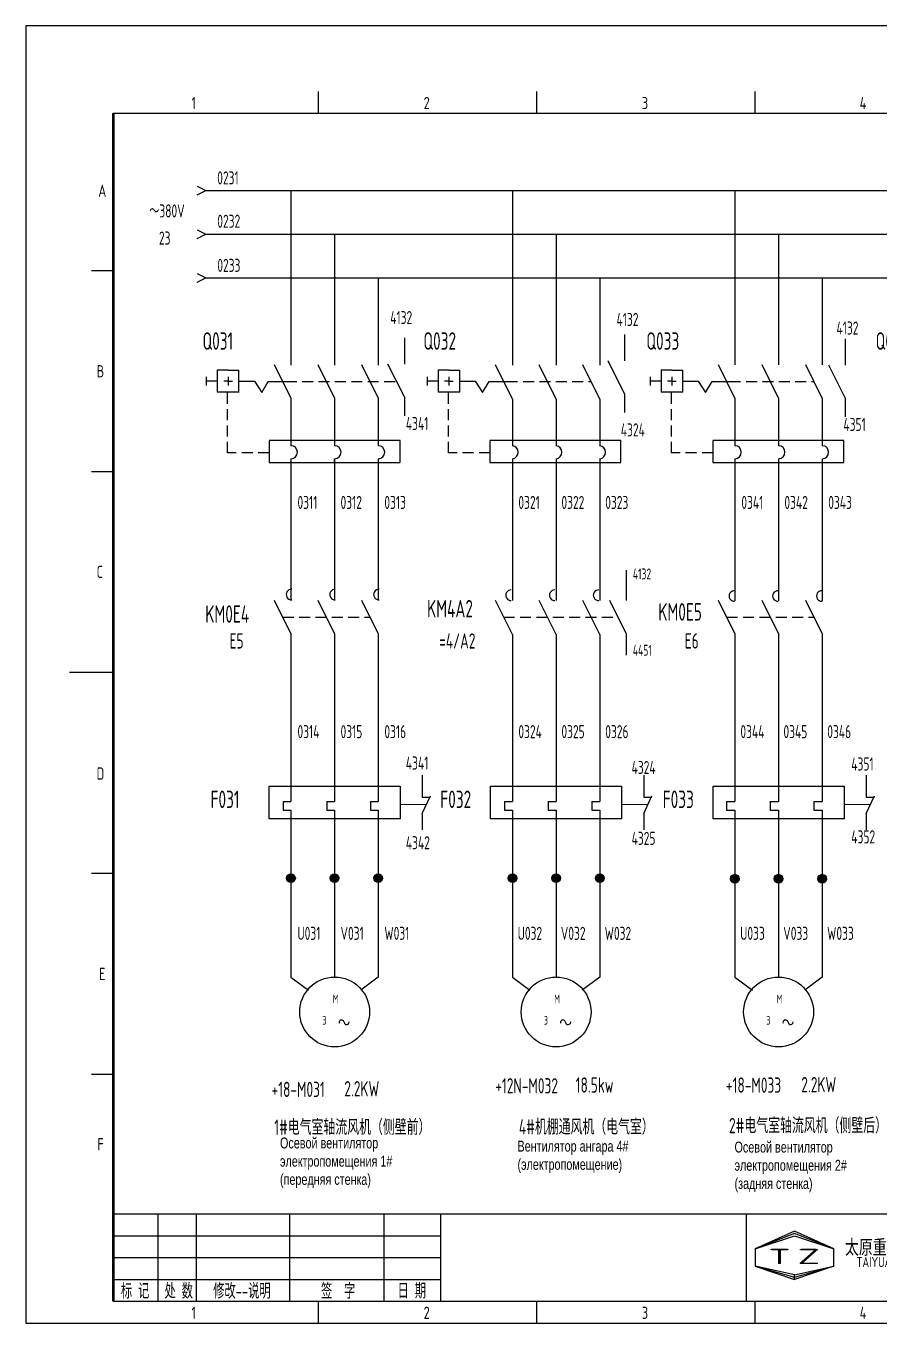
# Model space of a CAD drawing. Header units: millimetres. Extents: x 743 to 25007, y -5378 to 2245.
# Drawn here: x 5319 to 5514.4, y -239.3 to 57.7 of the extents above; entities that cross this region are included whole.
import ezdxf
from ezdxf.enums import TextEntityAlignment as Align

# ---------------------------------------------------------------- set-up
doc = ezdxf.new("R2010")
doc.units = ezdxf.units.MM
doc.header["$LTSCALE"] = 10
doc.header["$MEASUREMENT"] = 0
doc.linetypes.add('HIDDEN', pattern=[0.375, 0.25, -0.125])
doc.layers.add('CONTINUOUS', color=7, linetype='Continuous')
doc.layers.add('DASHED', color=7, linetype='HIDDEN')
doc.styles.add('ROMAN', font='ROMANC.shx', dxfattribs={"width": 0.7, "height": 0.7})
doc.styles.get("Standard").update_dxf_attribs({"font": 'isocp', "width": 0.707, "bigfont": 'intecad.shx'})

# ---------------------------------------------------------------- blocks, each defined once
blk = doc.blocks.new('1')
at = {"layer": 'CONTINUOUS'}
for p in [(1908.14, 1601.97), (1908.14, 1599.97)]:
    blk.add_line(p, (1906.14, 1600.97), dxfattribs=at)

msp = doc.modelspace()

# ---------------------------------------------------------------- hatches: boundary and pattern name
at = {"linetype": 'HIDDEN'}
h = msp.add_hatch(color=1, dxfattribs=at)
edge = h.paths.add_edge_path()
edge.add_arc((5379.66, -137.49), 1, 0, 360)
h = msp.add_hatch(color=1, dxfattribs=at)
edge = h.paths.add_edge_path()
edge.add_arc((5389.66, -137.49), 1, 0, 360)
h = msp.add_hatch(color=1, dxfattribs=at)
edge = h.paths.add_edge_path()
edge.add_arc((5399.66, -137.49), 1, 0, 360)
h = msp.add_hatch(color=1, dxfattribs=at)
edge = h.paths.add_edge_path()
edge.add_arc((5430.38, -137.49), 1, 0, 360)
h = msp.add_hatch(color=1, dxfattribs=at)
edge = h.paths.add_edge_path()
edge.add_arc((5440.38, -137.49), 1, 0, 360)
h = msp.add_hatch(color=1, dxfattribs=at)
edge = h.paths.add_edge_path()
edge.add_arc((5450.38, -137.49), 1, 0, 360)
h = msp.add_hatch(color=1, dxfattribs=at)
edge = h.paths.add_edge_path()
edge.add_arc((5481.34, -137.6), 1, 0, 360)
h = msp.add_hatch(color=1, dxfattribs=at)
edge = h.paths.add_edge_path()
edge.add_arc((5491.34, -137.6), 1, 0, 360)
h = msp.add_hatch(color=1, dxfattribs=at)
edge = h.paths.add_edge_path()
edge.add_arc((5501.34, -137.6), 1, 0, 360)

# ---------------------------------------------------------------- linework, layer by layer
at = {"color": 1}
for p, q in [((5377.84, -119.93), (5378.84, -119.93)), ((5377.84, -119.93), (5377.84, -121.93)), ((5378.84, -119.93), (5379.66, -119.93)), ((5387.84, -119.93), (5388.84, -119.93)), ((5387.84, -119.93), (5387.84, -121.93)), ((5388.84, -119.93), (5389.66, -119.93)), ((5397.84, -119.93), (5398.84, -119.93)), ((5397.84, -119.93), (5397.84, -121.93)), ((5398.84, -119.93), (5399.66, -119.93)), ((5428.53, -119.93), (5428.53, -121.93)), ((5428.53, -119.93), (5429.53, -119.93)), ((5429.53, -119.93), (5430.38, -119.93)), ((5438.53, -119.93), (5438.53, -121.93)), ((5438.53, -119.93), (5439.53, -119.93)), ((5439.53, -119.93), (5440.38, -119.93)), ((5448.53, -119.93), (5448.53, -121.93)), ((5448.53, -119.93), (5449.53, -119.93)), ((5449.53, -119.93), (5450.38, -119.93)), ((5479.43, -119.93), (5480.43, -119.93)), ((5479.43, -119.93), (5479.43, -121.93)), ((5480.43, -119.93), (5481.34, -119.93)), ((5489.43, -119.93), (5490.43, -119.93)), ((5489.43, -119.93), (5489.43, -121.93)), ((5490.43, -119.93), (5491.34, -119.93)), ((5499.43, -119.93), (5500.43, -119.93)), ((5499.43, -119.93), (5499.43, -121.93)), ((5500.43, -119.93), (5501.34, -119.93)), ((5377.84, -121.93), (5379.66, -121.93)), ((5379.66, -121.93), (5379.66, -156.61)), ((5387.84, -121.93), (5389.66, -121.93)), ((5397.84, -121.93), (5399.66, -121.93)), ((5428.53, -121.93), (5430.38, -121.93)), ((5438.53, -121.93), (5440.38, -121.93)), ((5448.53, -121.93), (5450.38, -121.93)), ((5479.43, -121.93), (5481.34, -121.93)), ((5489.43, -121.93), (5491.34, -121.93)), ((5499.43, -121.93), (5501.34, -121.93)), ((5379.66, -155.11), (5379.66, -160.11)), ((5389.66, -155.11), (5389.66, -160.11)), ((5399.66, -155.11), (5399.66, -160.11)), ((5430.38, -155.11), (5430.38, -160.11)), ((5440.38, -155.11), (5440.38, -160.11)), ((5450.38, -155.11), (5450.38, -160.11)), ((5481.34, -155.11), (5481.34, -160.11)), ((5491.34, -155.11), (5491.34, -160.11)), ((5501.34, -155.11), (5501.34, -160.11))]:
    msp.add_line(p, q, dxfattribs=at)
at = {"color": 1, "linetype": 'ByBlock'}
for p, q in [((5404.66, -120.58), (5410.71, -120.56)), ((5455.38, -120.58), (5461.43, -120.56)), ((5506.34, -120.58), (5512.39, -120.56))]:
    msp.add_line(p, q, dxfattribs=at)
at = {"color": 1, "linetype": 'Continuous'}
for p, q in [((5379.66, -160.11), (5383.66, -163.11)), ((5399.66, -160.11), (5395.66, -163.11)), ((5430.38, -160.11), (5434.38, -163.11)), ((5450.38, -160.11), (5446.38, -163.11)), ((5481.34, -160.11), (5485.34, -163.11)), ((5501.34, -160.11), (5497.34, -163.11))]:
    msp.add_line(p, q, dxfattribs=at)
at = {"color": 1}
for centre in [(5389.66, -168.11), (5440.38, -168.11), (5491.34, -168.11)]:
    msp.add_circle(centre, 8, dxfattribs=at)
for centre, radius, start, end in [((5391.25, -170.53), 0.586, 10.2363, 197.9404), ((5392.41, -170.43), 0.589, 180.1451, 3.584), ((5441.97, -170.53), 0.586, 10.2363, 197.9404), ((5443.14, -170.43), 0.589, 180.1451, 3.584), ((5492.93, -170.53), 0.586, 10.2363, 197.9404), ((5494.09, -170.43), 0.589, 180.1451, 3.584)]:
    msp.add_arc(centre, radius, start, end, dxfattribs=at)
at = {"layer": 'CONTINUOUS', "color": 3}
for p, q in [((5738.96, 57.66), (5318.96, 57.66)), ((5318.96, 57.66), (5318.96, -239.34)), ((5318.96, -239.34), (5738.96, -239.34))]:
    msp.add_line(p, q, dxfattribs=at)
at = {"layer": 'CONTINUOUS', "linetype": 'Continuous'}
for p, q in [((5385.96, 37.66), (5385.96, 42.66)), ((5435.96, 37.66), (5435.96, 42.66)), ((5485.96, 37.66), (5485.96, 42.66)), ((5333.96, 1.66), (5338.96, 1.66)), ((5333.96, -44.34), (5338.96, -44.34)), ((5328.96, -90.34), (5338.96, -90.34)), ((5333.96, -136.34), (5338.96, -136.34)), ((5333.96, -182.34), (5338.96, -182.34)), ((5338.96, -214.34), (5733.96, -214.34)), ((5349.24, -234.34), (5349.24, -214.34)), ((5358.06, -234.34), (5358.06, -214.34)), ((5379.3, -214.34), (5379.3, -234.34)), ((5400.96, -214.34), (5400.96, -234.34)), ((5413.96, -234.34), (5413.96, -214.34)), ((5483.96, -234.34), (5483.96, -214.34)), ((5338.96, -219.34), (5413.96, -219.34)), ((5494.96, -218.34), (5485.96, -222.34)), ((5494.96, -218.84), (5485.96, -222.34)), ((5485.96, -222.34), (5494.96, -219.34)), ((5503.96, -222.34), (5494.96, -218.34)), ((5503.96, -222.34), (5494.96, -218.84)), ((5494.96, -219.34), (5503.96, -222.34)), ((5485.96, -222.34), (5485.96, -226.34)), ((5503.96, -226.34), (5503.96, -222.34)), ((5338.96, -224.34), (5413.96, -224.34)), ((5485.96, -226.34), (5494.96, -229.34)), ((5494.96, -228.34), (5485.96, -226.34)), ((5485.96, -226.34), (5494.96, -228.84)), ((5494.96, -228.84), (5503.96, -226.34)), ((5503.96, -226.34), (5494.96, -229.34)), ((5494.96, -228.34), (5503.96, -226.34)), ((5494.96, -229.34), (5494.96, -228.34)), ((5494.96, -229.34), (5494.96, -228.34)), ((5338.96, -229.34), (5413.96, -229.34)), ((5385.96, -239.34), (5385.96, -234.34)), ((5435.96, -239.34), (5435.96, -234.34)), ((5485.96, -239.34), (5485.96, -234.34))]:
    msp.add_line(p, q, dxfattribs=at)
at = {"layer": 'CONTINUOUS'}
for p, q in [((5338.96, 37.66), (5733.96, 37.66)), ((5456.45, -66.97), (5456.45, -73.93)), ((5456.45, -81.43), (5452.7, -73.93)), ((5456.45, -81.43), (5456.45, -86.43)), ((5338.96, -234.34), (5733.96, -234.34))]:
    msp.add_line(p, q, dxfattribs=at)
at = {"layer": 'CONTINUOUS', "lineweight": 50}
msp.add_line((5338.96, 37.66), (5338.96, -234.34), dxfattribs=at)
at = {"layer": 'CONTINUOUS', "color": 1}
for p, q in [((5360.18, 20), (5714.14, 20)), ((5379.66, 20), (5379.66, -20)), ((5430.38, 20), (5430.38, -20.01)), ((5481.34, 20), (5481.34, -19.97)), ((5360.18, 10), (5714.14, 10)), ((5389.66, 10), (5389.66, -20)), ((5440.38, 10), (5440.38, -20.01)), ((5491.34, 10), (5491.34, -19.97)), ((5360.18, 0), (5714.14, 0)), ((5399.66, 0), (5399.66, -20)), ((5450.38, 0), (5450.38, -20.01)), ((5501.34, 0), (5501.34, -19.97)), ((5405.64, -13.77), (5405.64, -19.78)), ((5456.05, -13.03), (5456.05, -19.04)), ((5506.58, -13.99), (5506.58, -20.01)), ((5379.66, -27.51), (5375.89, -19.97)), ((5389.66, -27.51), (5385.89, -19.97)), ((5399.66, -27.51), (5395.89, -19.97)), ((5405.64, -27.29), (5401.88, -19.75)), ((5430.38, -27.78), (5426.48, -19.97)), ((5440.38, -27.78), (5436.48, -19.97)), ((5450.38, -27.78), (5446.48, -19.97)), ((5456.05, -26.55), (5452.28, -19.01)), ((5481.34, -27.55), (5477.55, -19.97)), ((5491.34, -27.55), (5487.55, -19.97)), ((5501.34, -27.55), (5497.55, -19.97)), ((5506.58, -27.51), (5502.81, -19.98)), ((5360.25, -22.7), (5360.25, -24.7)), ((5362.75, -23.7), (5360.25, -23.7)), ((5362.75, -21.2), (5362.75, -26.2)), ((5365.25, -21.2), (5362.75, -21.2)), ((5365.25, -23.7), (5364.25, -23.7)), ((5365.25, -21.2), (5367.75, -21.2)), ((5365.25, -22.7), (5365.25, -24.7)), ((5365.25, -23.7), (5366.25, -23.7)), ((5367.75, -26.2), (5367.75, -21.2)), ((5367.75, -23.7), (5371.28, -23.7)), ((5371.28, -23.7), (5372.95, -26.24)), ((5372.95, -26.24), (5374.46, -23.72)), ((5374.46, -23.72), (5378.49, -23.72)), ((5410.84, -22.7), (5410.84, -24.7)), ((5413.34, -23.7), (5410.84, -23.7)), ((5415.84, -21.2), (5413.34, -21.2)), ((5413.34, -21.2), (5413.34, -26.2)), ((5415.84, -23.7), (5414.84, -23.7)), ((5415.84, -21.2), (5418.34, -21.2)), ((5415.84, -22.7), (5415.84, -24.7)), ((5415.84, -23.7), (5416.84, -23.7)), ((5418.34, -26.2), (5418.34, -21.2)), ((5418.34, -23.7), (5421.87, -23.7)), ((5421.87, -23.7), (5423.54, -26.24)), ((5423.54, -26.24), (5425.05, -23.72)), ((5425.05, -23.72), (5429.08, -23.72)), ((5461.91, -22.7), (5461.91, -24.7)), ((5464.41, -23.7), (5461.91, -23.7)), ((5464.41, -21.2), (5464.41, -26.2)), ((5466.91, -21.2), (5464.41, -21.2)), ((5466.91, -23.7), (5465.91, -23.7)), ((5466.91, -21.2), (5469.41, -21.2)), ((5466.91, -22.7), (5466.91, -24.7)), ((5466.91, -23.7), (5467.91, -23.7)), ((5469.41, -26.2), (5469.41, -21.2)), ((5469.41, -23.7), (5472.94, -23.7)), ((5472.94, -23.7), (5474.61, -26.24)), ((5474.61, -26.24), (5476.12, -23.72)), ((5476.12, -23.72), (5480.15, -23.72)), ((5367.78, -26.2), (5362.75, -26.2)), ((5418.37, -26.2), (5413.34, -26.2)), ((5456.05, -26.55), (5456.05, -30.85)), ((5469.44, -26.2), (5464.41, -26.2)), ((5379.66, -27.51), (5379.66, -38.45)), ((5389.66, -27.51), (5389.66, -38.45)), ((5399.66, -27.51), (5399.66, -38.45)), ((5405.64, -27.29), (5405.64, -31.6)), ((5430.38, -27.78), (5430.38, -38.45)), ((5440.38, -27.78), (5440.38, -38.45)), ((5450.38, -27.78), (5450.38, -38.45)), ((5481.34, -27.55), (5481.34, -38.45)), ((5491.34, -27.55), (5491.34, -38.45)), ((5501.34, -27.55), (5501.34, -38.45)), ((5506.58, -27.51), (5506.58, -31.82)), ((5404.64, -37.28), (5374.64, -37.28)), ((5374.64, -37.33), (5374.64, -42.3)), ((5404.64, -42.26), (5404.64, -37.29)), ((5455.23, -37.28), (5425.23, -37.28)), ((5425.23, -37.33), (5425.23, -42.3)), ((5455.23, -42.26), (5455.23, -37.29)), ((5506.3, -37.28), (5476.3, -37.28)), ((5476.3, -37.33), (5476.3, -42.3)), ((5506.3, -42.26), (5506.3, -37.29)), ((5379.66, -41.45), (5379.66, -54.28)), ((5389.64, -42.45), (5389.64, -41.45)), ((5389.66, -41.45), (5389.66, -54.28)), ((5399.66, -41.45), (5399.66, -54.28)), ((5430.38, -41.44), (5430.38, -73.92)), ((5440.38, -41.44), (5440.38, -73.92)), ((5450.38, -41.44), (5450.38, -73.92)), ((5481.34, -41.45), (5481.34, -73.97)), ((5491.34, -41.45), (5491.34, -73.97)), ((5501.34, -41.45), (5501.34, -73.97)), ((5374.64, -42.28), (5404.64, -42.28)), ((5379.66, -42.28), (5379.66, -73.93)), ((5389.66, -42.28), (5389.66, -73.93)), ((5399.66, -42.28), (5399.66, -73.93)), ((5425.23, -42.28), (5455.23, -42.28)), ((5476.3, -42.28), (5506.3, -42.28)), ((5379.66, -81.43), (5375.91, -73.93)), ((5389.66, -81.43), (5385.91, -73.93)), ((5399.66, -81.43), (5395.91, -73.93)), ((5430.38, -81.71), (5426.5, -73.93)), ((5440.38, -81.71), (5436.5, -73.93)), ((5450.38, -81.71), (5446.5, -73.93)), ((5481.34, -81.48), (5477.57, -73.93)), ((5491.34, -81.48), (5487.57, -73.93)), ((5501.34, -81.48), (5497.57, -73.93)), ((5379.66, -81.43), (5379.66, -117.1)), ((5389.66, -81.43), (5389.66, -119.93)), ((5399.66, -81.43), (5399.66, -117.1)), ((5430.38, -81.71), (5430.38, -119.93)), ((5440.38, -81.71), (5440.38, -119.93)), ((5450.38, -81.71), (5450.38, -119.93)), ((5481.34, -81.48), (5481.34, -119.93)), ((5491.34, -81.48), (5491.34, -119.93)), ((5501.34, -81.48), (5501.34, -119.93)), ((5379.66, -108.46), (5379.66, -119.93)), ((5409.74, -113.93), (5409.74, -118.93)), ((5460.46, -113.93), (5460.46, -118.93)), ((5511.42, -113.93), (5511.42, -118.93)), ((5374.66, -123.93), (5374.66, -116.43)), ((5374.66, -116.43), (5404.66, -116.43)), ((5399.66, -117.1), (5399.66, -119.93)), ((5404.66, -116.43), (5404.66, -123.93)), ((5409.74, -122.68), (5411.6, -118.6)), ((5425.38, -123.93), (5425.38, -116.43)), ((5425.38, -116.43), (5455.38, -116.43)), ((5455.38, -116.43), (5455.38, -123.93)), ((5460.46, -122.68), (5462.33, -118.6)), ((5476.34, -123.93), (5476.34, -116.43)), ((5476.34, -116.43), (5506.34, -116.43)), ((5506.34, -116.43), (5506.34, -123.93)), ((5511.42, -122.68), (5513.29, -118.6)), ((5409.74, -118.93), (5411.61, -118.93)), ((5460.46, -118.93), (5462.34, -118.93)), ((5511.42, -118.93), (5513.29, -118.93)), ((5404.66, -123.93), (5374.66, -123.93)), ((5389.66, -121.93), (5389.66, -156.61)), ((5399.66, -121.93), (5399.66, -156.61)), ((5409.74, -122.68), (5409.74, -126.43)), ((5455.38, -123.93), (5425.38, -123.93)), ((5430.38, -121.93), (5430.38, -156.61)), ((5440.38, -121.93), (5440.38, -156.61)), ((5450.38, -121.93), (5450.38, -156.61)), ((5460.46, -122.68), (5460.46, -126.43)), ((5506.34, -123.93), (5476.34, -123.93)), ((5481.34, -121.93), (5481.34, -156.61)), ((5491.34, -121.93), (5491.34, -156.61)), ((5501.34, -121.93), (5501.34, -156.61)), ((5511.42, -122.68), (5511.42, -126.43)), ((5379.66, -137.53), (5379.66, -137.53)), ((5389.66, -137.53), (5389.66, -137.53)), ((5399.66, -137.53), (5399.66, -137.53)), ((5430.38, -137.53), (5430.38, -137.53)), ((5440.38, -137.53), (5440.38, -137.53)), ((5450.38, -137.53), (5450.38, -137.53)), ((5481.34, -137.65), (5481.34, -137.65)), ((5491.34, -137.65), (5491.34, -137.65)), ((5501.34, -137.65), (5501.34, -137.65))]:
    msp.add_line(p, q, dxfattribs=at)
for centre in [(5379.66, -137.49), (5389.66, -137.49), (5399.66, -137.49), (5430.38, -137.49), (5440.38, -137.49), (5450.38, -137.49), (5481.34, -137.6), (5491.34, -137.6), (5501.34, -137.6)]:
    msp.add_circle(centre, 1, dxfattribs=at)
for centre, radius, start, end in [((5379.64, -39.95), 1.5, 270, 90), ((5389.64, -39.95), 1.5, 270, 90), ((5399.64, -39.95), 1.5, 270.6601, 89.3399), ((5430.23, -39.95), 1.5, 275.9364, 84.0636), ((5440.23, -39.95), 1.5, 275.9364, 84.0636), ((5450.23, -39.95), 1.5, 275.9364, 84.0636), ((5481.3, -39.95), 1.5, 271.473, 88.527), ((5491.3, -39.95), 1.5, 271.473, 88.527), ((5501.3, -39.95), 1.5, 271.473, 88.527), ((5379.77, -72.54), 1.21, 87.5424, 272.4576), ((5389.76, -72.54), 1.21, 87.5424, 272.4576), ((5399.81, -72.54), 1.21, 87.5424, 272.4576), ((5430.07, -72.7), 1.21, 87.5424, 272.4576), ((5440.06, -72.7), 1.21, 87.5424, 272.4576), ((5450.11, -72.7), 1.21, 87.5424, 272.4576), ((5481.2, -72.87), 1.21, 87.5424, 272.4576), ((5491.18, -72.87), 1.21, 87.5424, 272.4576), ((5501.24, -72.87), 1.21, 87.5424, 272.4576)]:
    msp.add_arc(centre, radius, start, end, dxfattribs=at)
at = {"layer": 'DASHED', "color": 1}
for p, q in [((5378.49, -23.72), (5403.86, -23.72)), ((5429.08, -23.72), (5448.35, -23.72)), ((5480.15, -23.72), (5499.43, -23.72)), ((5365.13, -40.1), (5365.13, -26.2)), ((5415.72, -40.1), (5415.72, -26.2)), ((5466.79, -40.1), (5466.79, -26.2)), ((5374.64, -40.1), (5365.13, -40.1)), ((5425.23, -40.1), (5415.72, -40.1)), ((5476.3, -40.1), (5466.79, -40.1)), ((5377.78, -77.68), (5397.78, -77.68)), ((5428.37, -77.68), (5454.57, -77.68)), ((5479.44, -77.68), (5499.44, -77.68))]:
    msp.add_line(p, q, dxfattribs=at)

# ---------------------------------------------------------------- block references
at = {"color": 1, "rotation": 180}
for p in [(7266.32, 1620.97), (7266.32, 1610.97), (7266.32, 1600.97)]:
    msp.add_blockref('1', p, dxfattribs=at)

# ---------------------------------------------------------------- texts
at = {"color": 1, "width": 0.707}
for s, height, p in [('0231', 3, (5362.77, 21.37)), ('～380V', 3, (5347.18, 13.8)), ('0232', 3, (5362.79, 11.44)), ('23', 3, (5349.42, 7.58)), ('0233', 3, (5362.79, 1.34)), ('4132', 3, (5402.4, -10.61)), ('4132', 3, (5454.22, -11.05)), ('4132', 3, (5504.6, -13.02)), ('4341', 3, (5405.97, -34.88)), ('4351', 3, (5506.19, -35.1)), ('4324', 3, (5455.2, -36.34)), ('0311', 3, (5381.15, -52.95)), ('0312', 3, (5391.01, -52.95)), ('0313', 3, (5401.05, -52.95)), ('0321', 3, (5431.74, -52.95)), ('0322', 3, (5441.6, -52.95)), ('0323', 3, (5451.64, -52.95)), ('0341', 3, (5482.81, -52.95)), ('0342', 3, (5492.67, -52.95)), ('0343', 3, (5502.71, -52.95)), ('0314', 3, (5381.15, -105.43)), ('0315', 3, (5391.01, -105.43)), ('0316', 3, (5401.05, -105.43)), ('0324', 3, (5431.74, -105.43)), ('0325', 3, (5441.6, -105.43)), ('0326', 3, (5451.64, -105.43)), ('0344', 3, (5482.59, -105.43)), ('0345', 3, (5492.45, -105.43)), ('0346', 3, (5502.49, -105.43)), ('4341', 3, (5405.97, -112.62)), ('4351', 3, (5507.99, -112.84)), ('4324', 3, (5457.68, -113.63)), ('4325', 3, (5457.68, -129.86)), ('4352', 3, (5507.99, -129.52)), ('4342', 3, (5405.97, -130.87)), ('U031', 3, (5381.15, -151.61)), ('V031', 3, (5391.01, -151.61)), ('W031', 3, (5401.05, -151.61)), ('U032', 3, (5431.59, -151.61)), ('V032', 3, (5441.46, -151.61)), ('W032', 3, (5451.5, -151.61)), ('U033', 3, (5482.55, -151.61)), ('V033', 3, (5492.41, -151.61)), ('W033', 3, (5502.45, -151.61)), ('+18-M031', 3.5, (5375.22, -187.59)), ('2.2KW', 3.5, (5391.88, -187.44)), ('+12N-M032', 3.5, (5426.47, -186.77)), ('18.5kw', 3.5, (5444.87, -186.59)), ('+18-M033', 3.5, (5479.29, -186.61)), ('2.2KW', 3.5, (5496.54, -186.5)), ('1#电气室轴流风机（侧壁前）', 3.5, (5375.82, -196.26)), ('4#机棚通风机（电气室）', 3.5, (5431.86, -196.18)), ('2#电气室轴流风机（侧壁后）', 3.5, (5479.99, -195.88))]:
    msp.add_text(s, height=height, dxfattribs=at).set_placement(p)
at = {"width": 0.707}
for s, height, p in [('4132', 2.5, (5457.96, -69.07)), ('E5', 3.5, (5365.58, -84.91)), ('=4/A2', 3.5, (5413.61, -84.91)), ('E6', 3.5, (5469.84, -84.91)), ('4451', 2.5, (5457.96, -86.55))]:
    msp.add_text(s, height=height, dxfattribs=at).set_placement(p)
at = {"color": 1, "width": 0.707}
for s, height, p in [('M', 1.96, (5389.88, -166.11)), ('M', 1.96, (5440.61, -166.11)), ('M', 1.96, (5491.56, -166.11)), ('3', 1.98, (5387.32, -171.02)), ('3', 1.98, (5438.05, -171.02)), ('3', 1.98, (5489, -171.02))]:
    msp.add_text(s, height=height, dxfattribs=at).set_placement(p, align=Align.CENTER)
at = {"char_height": 2.5, "attachment_point": 1}
for s, insert, width in [('{\\fArial|b0|i0|c204|p34;\\C1;Осевой вентилятор \\fArial|b0|i0|c238|p34;\\P\\fArial|b0|i0|c204|p34;электропомещения 1#\\fArial|b0|i0|c238|p34;\\P\\fArial|b0|i0|c204|p34;(передняя стенка)}', (5377.15, -196.86), 43.7273), ('{\\fArial|b0|i0|c204|p34;\\C1;Вентилятор ангара 4# (электропомещение)}', (5431.54, -197.59), 43.7273), ('{\\fArial|b0|i0|c204|p34;\\C1;Осевой вентилятор электропомещения \\fArial|b0|i0|c238|p34;2\\fArial|b0|i0|c204|p34;# \\fArial|b0|i0|c238|p34;\\P\\fArial|b0|i0|c204|p34;(задняя стенка)}', (5481.25, -197.8), 36.566)]:
    msp.add_mtext(s, dxfattribs=dict(at, insert=insert, width=width))
at = {"layer": 'CONTINUOUS', "linetype": 'Continuous', "style": 'ROMAN'}
for s, height, width, p in [('1', 2.8, 0.7, (5356.89, 38.6)), ('2', 2.8, 0.7, (5410.05, 38.6)), ('3', 2.8, 0.7, (5460.02, 38.6)), ('4', 2.8, 0.7, (5509.91, 38.6)), ('A', 2.8, 0.7, (5335.53, 18.51)), ('B', 2.8, 0.7, (5335.14, -22.81)), ('C', 2.8, 0.7, (5335.14, -68.75)), ('D', 2.8, 0.7, (5335.14, -114.92)), ('E', 2.8, 0.7, (5335.69, -160.81)), ('F', 2.8, 0.7, (5335.34, -199.81)), ('T', 3.5, 1.8, (5488.96, -225.84)), ('Z', 3.5, 1.8, (5495.66, -225.84)), ('1', 2.8, 0.7, (5356.89, -238.4)), ('2', 2.8, 0.7, (5410.05, -238.4)), ('3', 2.8, 0.7, (5460.02, -238.4)), ('4', 2.8, 0.7, (5509.91, -238.4))]:
    msp.add_text(s, height=height, dxfattribs=dict(at, width=width)).set_placement(p)
at = {"layer": 'CONTINUOUS', "color": 1, "width": 0.707}
for s, p in [('Q031', (5359.39, -16.49)), ('Q032', (5409.98, -16.49)), ('Q033', (5461.05, -16.49)), ('Q034', (5513.57, -16.49)), ('KM4A2', (5410.83, -77.77)), ('KM0E4', (5360.04, -79.01)), ('KM0E5', (5463.79, -78.51)), ('F031', (5361.24, -121.43)), ('F032', (5413.85, -121.43)), ('F033', (5464.8, -121.43))]:
    msp.add_text(s, height=4, dxfattribs=at).set_placement(p)
at = {"layer": 'CONTINUOUS', "width": 0.67}
for s, p in [('标 记', (5343.96, -231.84)), ('处 数', (5353.96, -231.84)), ('修改--说明', (5368.43, -231.84)), ('签  字', (5390.46, -231.84)), ('日 期', (5407.34, -231.84))]:
    msp.add_text(s, height=3.5, dxfattribs=at).set_placement(p, align=Align.MIDDLE)
at = {"layer": 'CONTINUOUS', "insert": (5528.82, -224.78), "char_height": 3.3, "width": 50, "attachment_point": 5, "line_spacing_factor": 0.7125}
msp.add_mtext('{\\f宋体|b0|i0|c134|p2;太原重工股份有限公司技术中心\\P\\Fromans.shx;\\H0.6969x;TAIYUAN HEAVY INDUSTRY CO., LTD\\PTECHNOLOGY CENTER}', dxfattribs=at)

doc.saveas('drawing.dxf')
